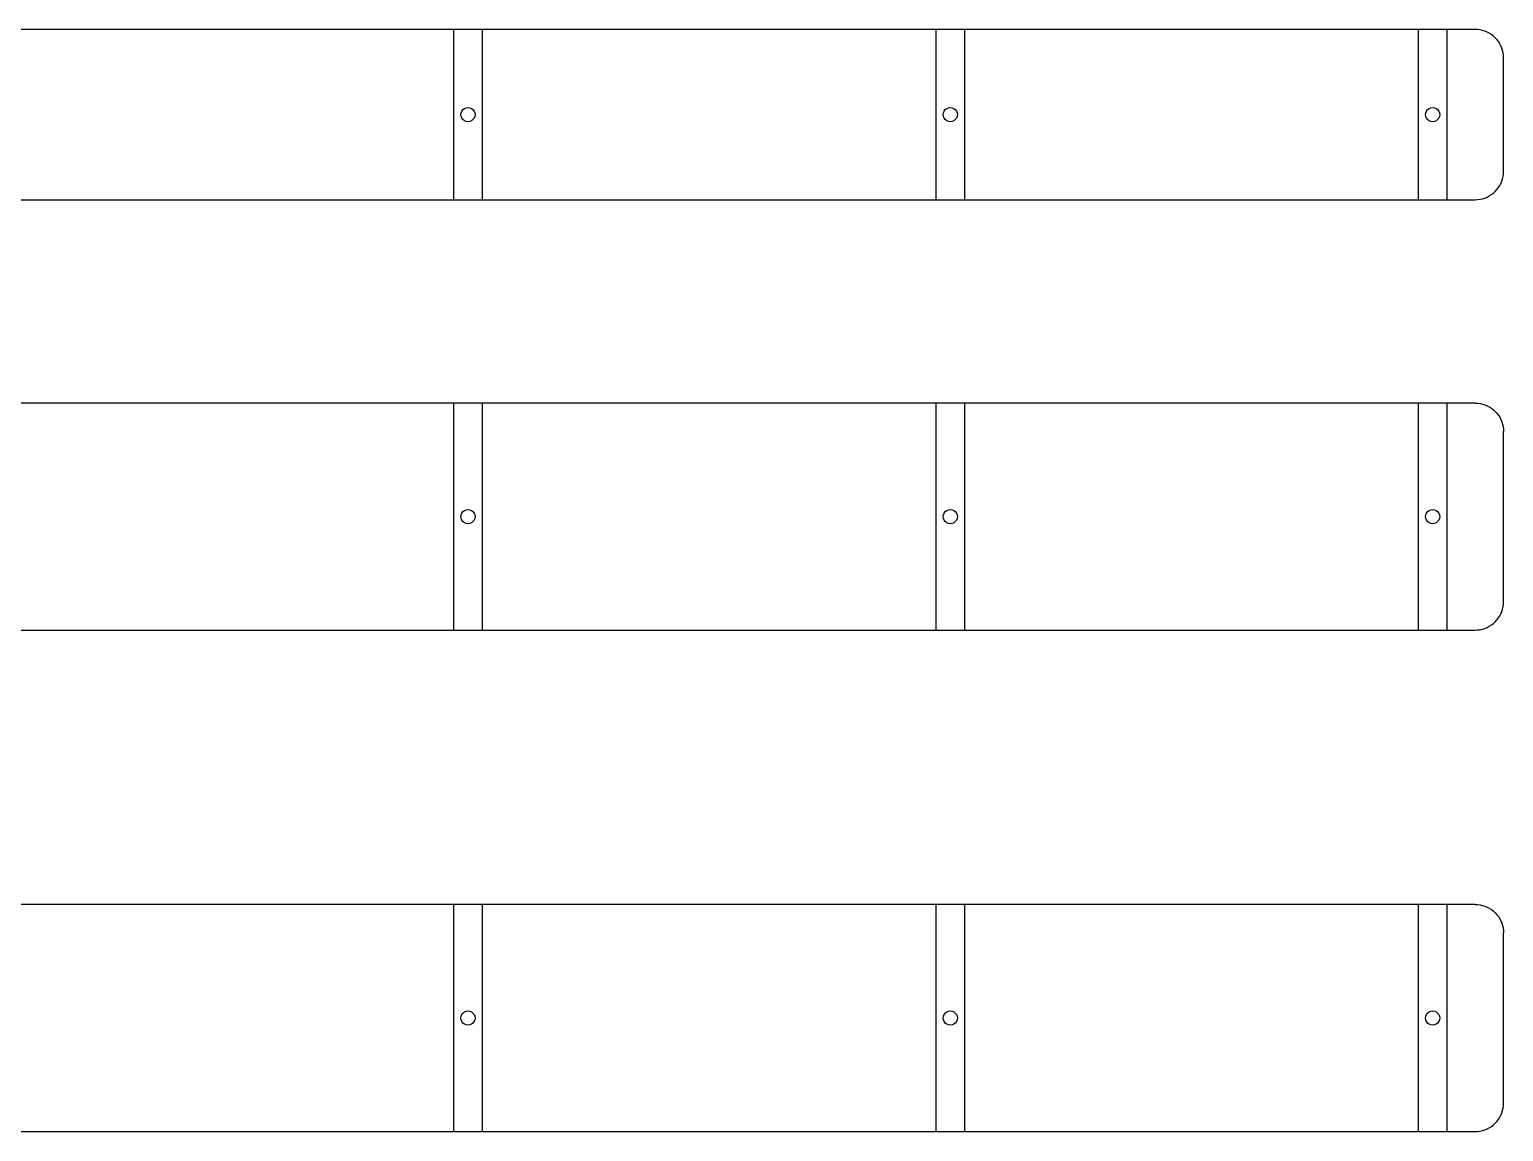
# Model space of a CAD drawing. Extents: x -54 to 50, y -44 to 48.
# Drawn here: x 23.98 to 49.96, y -30.86 to -11.44 of the extents above; entities that cross this region are included whole.
import ezdxf

# ---------------------------------------------------------------- set-up
doc = ezdxf.new("R2010")
doc.units = 0
doc.header["$MEASUREMENT"] = 0
doc.layers.get('0').update_dxf_attribs({"linetype": 'CONTINUOUS'})

msp = doc.modelspace()

# ---------------------------------------------------------------- linework, layer by layer
at = {"color": 1}
for p, q in [((31.461, -11.441), (23.461, -11.441)), ((31.961, -11.441), (31.461, -11.441)), ((39.961, -11.441), (31.961, -11.441)), ((40.461, -11.441), (39.961, -11.441)), ((48.461, -11.441), (40.461, -11.441)), ((48.961, -11.441), (48.461, -11.441)), ((49.46, -11.441), (48.961, -11.441)), ((23.461, -14.441), (31.461, -14.441)), ((31.461, -14.441), (31.961, -14.441)), ((31.961, -14.441), (39.961, -14.441)), ((39.961, -14.441), (40.461, -14.441)), ((40.461, -14.441), (48.461, -14.441)), ((48.461, -14.441), (48.961, -14.441)), ((48.961, -14.441), (49.46, -14.441)), ((31.461, -18.024), (23.461, -18.024)), ((31.961, -18.024), (31.461, -18.024)), ((39.961, -18.024), (31.961, -18.024)), ((40.461, -18.024), (39.961, -18.024)), ((48.461, -18.024), (40.461, -18.024)), ((48.961, -18.024), (48.461, -18.024)), ((49.46, -18.024), (48.961, -18.024)), ((23.461, -22.024), (31.461, -22.024)), ((31.461, -22.024), (31.961, -22.024)), ((31.961, -22.024), (39.961, -22.024)), ((39.961, -22.024), (40.461, -22.024)), ((40.461, -22.024), (48.461, -22.024)), ((48.461, -22.024), (48.961, -22.024)), ((48.961, -22.024), (49.46, -22.024)), ((31.461, -26.86), (23.461, -26.86)), ((31.961, -26.86), (31.461, -26.86)), ((39.961, -26.86), (31.961, -26.86)), ((40.461, -26.86), (39.961, -26.86)), ((48.461, -26.86), (40.461, -26.86)), ((48.961, -26.86), (48.461, -26.86)), ((49.46, -26.86), (48.961, -26.86)), ((23.461, -30.86), (31.461, -30.86)), ((31.461, -30.86), (31.961, -30.86)), ((31.961, -30.86), (39.961, -30.86)), ((39.961, -30.86), (40.461, -30.86)), ((40.461, -30.86), (48.461, -30.86)), ((48.461, -30.86), (48.961, -30.86)), ((48.961, -30.86), (49.46, -30.86))]:
    msp.add_line(p, q, dxfattribs=at)
at = {"color": 3}
for p, q in [((31.461, -14.441), (31.461, -11.441)), ((31.961, -11.441), (31.961, -14.441)), ((39.961, -14.441), (39.961, -11.441)), ((40.461, -11.441), (40.461, -14.441)), ((48.461, -14.441), (48.461, -11.441)), ((48.961, -11.441), (48.961, -14.441)), ((49.96, -13.941), (49.96, -11.941)), ((31.461, -22.024), (31.461, -18.024)), ((31.961, -18.024), (31.961, -22.024)), ((39.961, -22.024), (39.961, -18.024)), ((40.461, -18.024), (40.461, -22.024)), ((48.461, -22.024), (48.461, -18.024)), ((48.961, -18.024), (48.961, -22.024)), ((49.96, -21.524), (49.96, -18.524)), ((31.461, -30.86), (31.461, -26.86)), ((31.961, -26.86), (31.961, -30.86)), ((39.961, -30.86), (39.961, -26.86)), ((40.461, -26.86), (40.461, -30.86)), ((48.461, -30.86), (48.461, -26.86)), ((48.961, -26.86), (48.961, -30.86)), ((49.96, -30.36), (49.96, -27.36))]:
    msp.add_line(p, q, dxfattribs=at)
for p, q in [((49.504, -11.443), (49.46, -11.441)), ((49.547, -11.448), (49.504, -11.443)), ((49.59, -11.458), (49.547, -11.448)), ((49.631, -11.471), (49.59, -11.458)), ((49.672, -11.488), (49.631, -11.471)), ((49.71, -11.508), (49.672, -11.488)), ((49.747, -11.531), (49.71, -11.508)), ((49.782, -11.558), (49.747, -11.531)), ((49.814, -11.587), (49.782, -11.558)), ((49.843, -11.619), (49.814, -11.587)), ((49.87, -11.654), (49.843, -11.619)), ((49.893, -11.691), (49.87, -11.654)), ((49.913, -11.73), (49.893, -11.691)), ((49.93, -11.77), (49.913, -11.73)), ((49.943, -11.811), (49.93, -11.77)), ((49.953, -11.854), (49.943, -11.811)), ((49.958, -11.897), (49.953, -11.854)), ((49.96, -11.941), (49.958, -11.897)), ((31.586, -12.941), (31.59, -12.908)), ((31.59, -12.973), (31.586, -12.941)), ((31.59, -12.908), (31.603, -12.878)), ((31.603, -13.003), (31.59, -12.973)), ((31.603, -12.878), (31.623, -12.852)), ((31.623, -12.852), (31.648, -12.833)), ((31.648, -12.833), (31.679, -12.82)), ((31.679, -12.82), (31.711, -12.816)), ((31.711, -12.816), (31.743, -12.82)), ((31.743, -12.82), (31.773, -12.833)), ((31.773, -12.833), (31.799, -12.852)), ((31.799, -12.852), (31.819, -12.878)), ((31.819, -12.878), (31.832, -12.908)), ((31.832, -12.973), (31.819, -13.003)), ((31.832, -12.908), (31.836, -12.941)), ((31.836, -12.941), (31.832, -12.973)), ((40.086, -12.941), (40.09, -12.908)), ((40.09, -12.973), (40.086, -12.941)), ((40.09, -12.908), (40.103, -12.878)), ((40.103, -13.003), (40.09, -12.973)), ((40.103, -12.878), (40.123, -12.852)), ((40.123, -12.852), (40.148, -12.833)), ((40.148, -12.833), (40.179, -12.82)), ((40.179, -12.82), (40.211, -12.816)), ((40.211, -12.816), (40.243, -12.82)), ((40.243, -12.82), (40.273, -12.833)), ((40.273, -12.833), (40.299, -12.852)), ((40.299, -12.852), (40.319, -12.878)), ((40.319, -12.878), (40.332, -12.908)), ((40.332, -12.973), (40.319, -13.003)), ((40.332, -12.908), (40.336, -12.941)), ((40.336, -12.941), (40.332, -12.973)), ((48.586, -12.941), (48.59, -12.908)), ((48.59, -12.973), (48.586, -12.941)), ((48.59, -12.908), (48.603, -12.878)), ((48.603, -13.003), (48.59, -12.973)), ((48.603, -12.878), (48.623, -12.852)), ((48.623, -12.852), (48.648, -12.833)), ((48.648, -12.833), (48.679, -12.82)), ((48.679, -12.82), (48.711, -12.816)), ((48.711, -12.816), (48.743, -12.82)), ((48.743, -12.82), (48.773, -12.833)), ((48.773, -12.833), (48.799, -12.852)), ((48.799, -12.852), (48.819, -12.878)), ((48.819, -12.878), (48.832, -12.908)), ((48.832, -12.973), (48.819, -13.003)), ((48.832, -12.908), (48.836, -12.941)), ((48.836, -12.941), (48.832, -12.973)), ((31.623, -13.029), (31.603, -13.003)), ((31.648, -13.049), (31.623, -13.029)), ((31.679, -13.062), (31.648, -13.049)), ((31.711, -13.066), (31.679, -13.062)), ((31.743, -13.062), (31.711, -13.066)), ((31.773, -13.049), (31.743, -13.062)), ((31.799, -13.029), (31.773, -13.049)), ((31.819, -13.003), (31.799, -13.029)), ((40.123, -13.029), (40.103, -13.003)), ((40.148, -13.049), (40.123, -13.029)), ((40.179, -13.062), (40.148, -13.049)), ((40.211, -13.066), (40.179, -13.062)), ((40.243, -13.062), (40.211, -13.066)), ((40.273, -13.049), (40.243, -13.062)), ((40.299, -13.029), (40.273, -13.049)), ((40.319, -13.003), (40.299, -13.029)), ((48.623, -13.029), (48.603, -13.003)), ((48.648, -13.049), (48.623, -13.029)), ((48.679, -13.062), (48.648, -13.049)), ((48.711, -13.066), (48.679, -13.062)), ((48.743, -13.062), (48.711, -13.066)), ((48.773, -13.049), (48.743, -13.062)), ((48.799, -13.029), (48.773, -13.049)), ((48.819, -13.003), (48.799, -13.029)), ((49.953, -14.028), (49.958, -13.984)), ((49.958, -13.984), (49.96, -13.941)), ((49.814, -14.294), (49.843, -14.262)), ((49.843, -14.262), (49.87, -14.228)), ((49.87, -14.228), (49.893, -14.191)), ((49.893, -14.191), (49.913, -14.152)), ((49.913, -14.152), (49.93, -14.112)), ((49.93, -14.112), (49.943, -14.07)), ((49.943, -14.07), (49.953, -14.028)), ((49.46, -14.441), (49.504, -14.439)), ((49.504, -14.439), (49.547, -14.433)), ((49.547, -14.433), (49.59, -14.424)), ((49.59, -14.424), (49.631, -14.411)), ((49.631, -14.411), (49.672, -14.394)), ((49.672, -14.394), (49.71, -14.374)), ((49.71, -14.374), (49.747, -14.35)), ((49.747, -14.35), (49.782, -14.324)), ((49.782, -14.324), (49.814, -14.294)), ((49.46, -18.024), (49.504, -18.026)), ((49.504, -18.026), (49.547, -18.032)), ((49.547, -18.032), (49.59, -18.041)), ((49.59, -18.041), (49.631, -18.054)), ((49.631, -18.054), (49.672, -18.071)), ((49.672, -18.071), (49.71, -18.091)), ((49.71, -18.091), (49.747, -18.115)), ((49.747, -18.115), (49.782, -18.141)), ((49.782, -18.141), (49.814, -18.171)), ((49.814, -18.171), (49.843, -18.203)), ((49.843, -18.203), (49.87, -18.237)), ((49.87, -18.237), (49.893, -18.274)), ((49.893, -18.274), (49.913, -18.313)), ((49.913, -18.313), (49.93, -18.353)), ((49.93, -18.353), (49.943, -18.395)), ((49.943, -18.395), (49.953, -18.437)), ((49.953, -18.437), (49.958, -18.481)), ((49.958, -18.481), (49.96, -18.524)), ((31.586, -20.024), (31.59, -19.992)), ((31.59, -19.992), (31.603, -19.962)), ((31.603, -19.962), (31.623, -19.936)), ((31.623, -19.936), (31.648, -19.916)), ((31.648, -19.916), (31.679, -19.903)), ((31.679, -19.903), (31.711, -19.899)), ((31.711, -19.899), (31.743, -19.903)), ((31.743, -19.903), (31.773, -19.916)), ((31.773, -19.916), (31.799, -19.936)), ((31.799, -19.936), (31.819, -19.962)), ((31.819, -19.962), (31.832, -19.992)), ((31.832, -19.992), (31.836, -20.024)), ((40.086, -20.024), (40.09, -19.992)), ((40.09, -19.992), (40.103, -19.962)), ((40.103, -19.962), (40.123, -19.936)), ((40.123, -19.936), (40.148, -19.916)), ((40.148, -19.916), (40.179, -19.903)), ((40.179, -19.903), (40.211, -19.899)), ((40.211, -19.899), (40.243, -19.903)), ((40.243, -19.903), (40.273, -19.916)), ((40.273, -19.916), (40.299, -19.936)), ((40.299, -19.936), (40.319, -19.962)), ((40.319, -19.962), (40.332, -19.992)), ((40.332, -19.992), (40.336, -20.024)), ((48.586, -20.024), (48.59, -19.992)), ((48.59, -19.992), (48.603, -19.962)), ((48.603, -19.962), (48.623, -19.936)), ((48.623, -19.936), (48.648, -19.916)), ((48.648, -19.916), (48.679, -19.903)), ((48.679, -19.903), (48.711, -19.899)), ((48.711, -19.899), (48.743, -19.903)), ((48.743, -19.903), (48.773, -19.916)), ((48.773, -19.916), (48.799, -19.936)), ((48.799, -19.936), (48.819, -19.962)), ((48.819, -19.962), (48.832, -19.992)), ((48.832, -19.992), (48.836, -20.024)), ((31.59, -20.057), (31.586, -20.024)), ((31.603, -20.087), (31.59, -20.057)), ((31.623, -20.113), (31.603, -20.087)), ((31.648, -20.132), (31.623, -20.113)), ((31.679, -20.145), (31.648, -20.132)), ((31.711, -20.149), (31.679, -20.145)), ((31.743, -20.145), (31.711, -20.149)), ((31.773, -20.132), (31.743, -20.145)), ((31.799, -20.113), (31.773, -20.132)), ((31.819, -20.087), (31.799, -20.113)), ((31.832, -20.057), (31.819, -20.087)), ((31.836, -20.024), (31.832, -20.057)), ((40.09, -20.057), (40.086, -20.024)), ((40.103, -20.087), (40.09, -20.057)), ((40.123, -20.113), (40.103, -20.087)), ((40.148, -20.132), (40.123, -20.113)), ((40.179, -20.145), (40.148, -20.132)), ((40.211, -20.149), (40.179, -20.145)), ((40.243, -20.145), (40.211, -20.149)), ((40.273, -20.132), (40.243, -20.145)), ((40.299, -20.113), (40.273, -20.132)), ((40.319, -20.087), (40.299, -20.113)), ((40.332, -20.057), (40.319, -20.087)), ((40.336, -20.024), (40.332, -20.057)), ((48.59, -20.057), (48.586, -20.024)), ((48.603, -20.087), (48.59, -20.057)), ((48.623, -20.113), (48.603, -20.087)), ((48.648, -20.132), (48.623, -20.113)), ((48.679, -20.145), (48.648, -20.132)), ((48.711, -20.149), (48.679, -20.145)), ((48.743, -20.145), (48.711, -20.149)), ((48.773, -20.132), (48.743, -20.145)), ((48.799, -20.113), (48.773, -20.132)), ((48.819, -20.087), (48.799, -20.113)), ((48.832, -20.057), (48.819, -20.087)), ((48.836, -20.024), (48.832, -20.057)), ((49.958, -21.568), (49.96, -21.524)), ((49.843, -21.846), (49.87, -21.811)), ((49.87, -21.811), (49.893, -21.774)), ((49.893, -21.774), (49.913, -21.736)), ((49.913, -21.736), (49.93, -21.695)), ((49.93, -21.695), (49.943, -21.654)), ((49.943, -21.654), (49.953, -21.611)), ((49.953, -21.611), (49.958, -21.568)), ((49.46, -22.024), (49.504, -22.022)), ((49.504, -22.022), (49.547, -22.017)), ((49.547, -22.017), (49.59, -22.007)), ((49.59, -22.007), (49.631, -21.994)), ((49.631, -21.994), (49.672, -21.977)), ((49.672, -21.977), (49.71, -21.957)), ((49.71, -21.957), (49.747, -21.934)), ((49.747, -21.934), (49.782, -21.907)), ((49.782, -21.907), (49.814, -21.878)), ((49.814, -21.878), (49.843, -21.846)), ((49.46, -26.86), (49.504, -26.862)), ((49.504, -26.862), (49.547, -26.868)), ((49.547, -26.868), (49.59, -26.877)), ((49.59, -26.877), (49.631, -26.89)), ((49.631, -26.89), (49.672, -26.907)), ((49.672, -26.907), (49.71, -26.927)), ((49.71, -26.927), (49.747, -26.95)), ((49.747, -26.95), (49.782, -26.977)), ((49.782, -26.977), (49.814, -27.006)), ((49.814, -27.006), (49.843, -27.039)), ((49.843, -27.039), (49.87, -27.073)), ((49.87, -27.073), (49.893, -27.11)), ((49.893, -27.11), (49.913, -27.149)), ((49.913, -27.149), (49.93, -27.189)), ((49.93, -27.189), (49.943, -27.231)), ((49.943, -27.231), (49.953, -27.273)), ((49.953, -27.273), (49.958, -27.316)), ((49.958, -27.316), (49.96, -27.36)), ((31.586, -28.86), (31.59, -28.828)), ((31.59, -28.828), (31.603, -28.797)), ((31.603, -28.797), (31.623, -28.772)), ((31.623, -28.772), (31.648, -28.752)), ((31.648, -28.752), (31.679, -28.739)), ((31.679, -28.739), (31.711, -28.735)), ((31.711, -28.735), (31.743, -28.739)), ((31.743, -28.739), (31.773, -28.752)), ((31.773, -28.752), (31.799, -28.772)), ((31.799, -28.772), (31.819, -28.797)), ((31.819, -28.797), (31.832, -28.828)), ((31.832, -28.828), (31.836, -28.86)), ((40.086, -28.86), (40.09, -28.828)), ((40.09, -28.828), (40.103, -28.797)), ((40.103, -28.797), (40.123, -28.772)), ((40.123, -28.772), (40.148, -28.752)), ((40.148, -28.752), (40.179, -28.739)), ((40.179, -28.739), (40.211, -28.735)), ((40.211, -28.735), (40.243, -28.739)), ((40.243, -28.739), (40.273, -28.752)), ((40.273, -28.752), (40.299, -28.772)), ((40.299, -28.772), (40.319, -28.797)), ((40.319, -28.797), (40.332, -28.828)), ((40.332, -28.828), (40.336, -28.86)), ((48.586, -28.86), (48.59, -28.828)), ((48.59, -28.828), (48.603, -28.797)), ((48.603, -28.797), (48.623, -28.772)), ((48.623, -28.772), (48.648, -28.752)), ((48.648, -28.752), (48.679, -28.739)), ((48.679, -28.739), (48.711, -28.735)), ((48.711, -28.735), (48.743, -28.739)), ((48.743, -28.739), (48.773, -28.752)), ((48.773, -28.752), (48.799, -28.772)), ((48.799, -28.772), (48.819, -28.797)), ((48.819, -28.797), (48.832, -28.828)), ((48.832, -28.828), (48.836, -28.86)), ((31.59, -28.892), (31.586, -28.86)), ((31.603, -28.922), (31.59, -28.892)), ((31.623, -28.948), (31.603, -28.922)), ((31.648, -28.968), (31.623, -28.948)), ((31.679, -28.981), (31.648, -28.968)), ((31.711, -28.985), (31.679, -28.981)), ((31.743, -28.981), (31.711, -28.985)), ((31.773, -28.968), (31.743, -28.981)), ((31.799, -28.948), (31.773, -28.968)), ((31.819, -28.922), (31.799, -28.948)), ((31.832, -28.892), (31.819, -28.922)), ((31.836, -28.86), (31.832, -28.892)), ((40.09, -28.892), (40.086, -28.86)), ((40.103, -28.922), (40.09, -28.892)), ((40.123, -28.948), (40.103, -28.922)), ((40.148, -28.968), (40.123, -28.948)), ((40.179, -28.981), (40.148, -28.968)), ((40.211, -28.985), (40.179, -28.981)), ((40.243, -28.981), (40.211, -28.985)), ((40.273, -28.968), (40.243, -28.981)), ((40.299, -28.948), (40.273, -28.968)), ((40.319, -28.922), (40.299, -28.948)), ((40.332, -28.892), (40.319, -28.922)), ((40.336, -28.86), (40.332, -28.892)), ((48.59, -28.892), (48.586, -28.86)), ((48.603, -28.922), (48.59, -28.892)), ((48.623, -28.948), (48.603, -28.922)), ((48.648, -28.968), (48.623, -28.948)), ((48.679, -28.981), (48.648, -28.968)), ((48.711, -28.985), (48.679, -28.981)), ((48.743, -28.981), (48.711, -28.985)), ((48.773, -28.968), (48.743, -28.981)), ((48.799, -28.948), (48.773, -28.968)), ((48.819, -28.922), (48.799, -28.948)), ((48.832, -28.892), (48.819, -28.922)), ((48.836, -28.86), (48.832, -28.892)), ((49.958, -30.404), (49.96, -30.36)), ((49.843, -30.681), (49.87, -30.647)), ((49.87, -30.647), (49.893, -30.61)), ((49.893, -30.61), (49.913, -30.571)), ((49.913, -30.571), (49.93, -30.531)), ((49.93, -30.531), (49.943, -30.489)), ((49.943, -30.489), (49.953, -30.447)), ((49.953, -30.447), (49.958, -30.404)), ((49.46, -30.86), (49.504, -30.858)), ((49.504, -30.858), (49.547, -30.852)), ((49.547, -30.852), (49.59, -30.843)), ((49.59, -30.843), (49.631, -30.83)), ((49.631, -30.83), (49.672, -30.813)), ((49.672, -30.813), (49.71, -30.793)), ((49.71, -30.793), (49.747, -30.77)), ((49.747, -30.77), (49.782, -30.743)), ((49.782, -30.743), (49.814, -30.714)), ((49.814, -30.714), (49.843, -30.681))]:
    msp.add_line(p, q)

doc.saveas('drawing.dxf')
